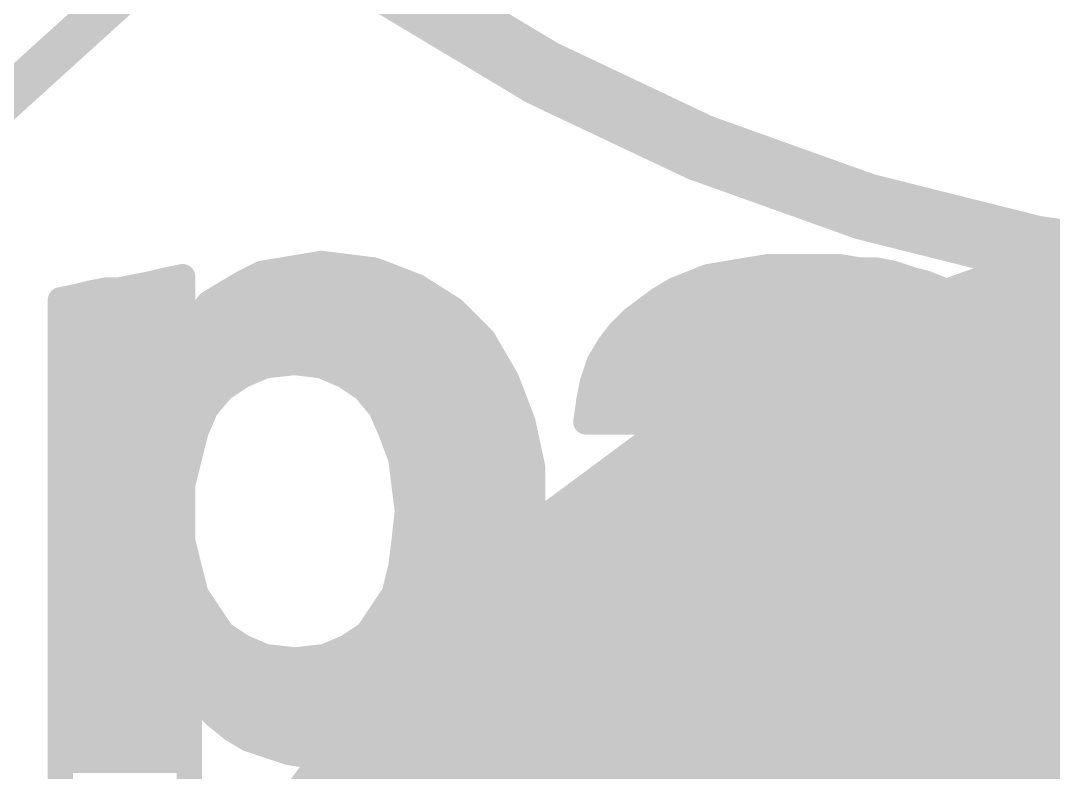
# Model space of a CAD drawing. Extents: x -31.8 to 54.9, y -9.4 to 30.
# Drawn here: x 8.581 to 11.706, y 22.215 to 24.49 of the extents above; entities that cross this region are included whole.
import ezdxf

# ---------------------------------------------------------------- set-up
doc = ezdxf.new("R2010")
doc.units = 0
for name, color, linetype in [('16', 132, 'CONTINUOUS'), ('21', 253, 'CONTINUOUS'), ('22', 253, 'CONTINUOUS'), ('40', 132, 'CONTINUOUS'), ('52', 253, 'CONTINUOUS')]:
    doc.layers.add(name, color=color, linetype=linetype)

# ---------------------------------------------------------------- blocks, each defined once
blk = doc.blocks.new('PIE')
at = {"const_width": 0.5}
blk.add_lwpolyline([(0, -0.25, 1), (0, 0.25, 1), (0, -0.25)], format="xyb", dxfattribs=at)

msp = doc.modelspace()

# ---------------------------------------------------------------- linework, layer by layer
at = {"layer": '21', "const_width": 0.0762}
for points in [[(9.311, 23.725), (9.491, 23.755)], [(9.491, 23.755), (9.651, 23.735)], [(9.021, 23.705), (9.071, 23.715)], [(9.071, 23.715), (9.071, 23.535)], [(9.251, 23.695), (9.311, 23.725)], [(9.651, 23.735), (9.781, 23.685)], [(10.561, 23.675), (10.661, 23.715)], [(10.661, 23.715), (10.841, 23.745)], [(10.841, 23.745), (11.061, 23.745)], [(11.061, 23.745), (11.121, 23.735)], [(11.121, 23.735), (11.171, 23.735)], [(11.171, 23.735), (11.221, 23.725)], [(11.221, 23.725), (11.281, 23.705)], [(8.881, 23.675), (8.981, 23.695)], [(8.981, 23.695), (9.021, 23.705)], [(8.9938, 23.6982), (9.071, 23.6982)], [(9.151, 23.635), (9.251, 23.695)], [(9.2574, 23.6982), (9.7467, 23.6982)], [(9.781, 23.685), (9.891, 23.615)], [(10.619, 23.6982), (11.3082, 23.6982)], [(11.281, 23.705), (11.321, 23.695)], [(11.321, 23.695), (11.371, 23.675)], [(8.701, 23.645), (8.751, 23.655)], [(8.751, 23.655), (8.791, 23.665)], [(8.791, 23.665), (8.841, 23.675)], [(8.841, 23.675), (8.881, 23.675)], [(10.511, 23.645), (10.561, 23.675)], [(11.371, 23.675), (11.411, 23.655)], [(11.411, 23.655), (11.451, 23.625)], [(8.701, 21.805), (8.701, 23.645)], [(8.701, 23.622), (9.071, 23.622)], [(9.071, 23.535), (9.151, 23.635)], [(9.1406, 23.622), (9.88, 23.622)], [(10.431, 23.585), (10.511, 23.645)], [(10.4803, 23.622), (11.454, 23.622)], [(11.451, 23.625), (11.521, 23.555)], [(9.891, 23.615), (9.981, 23.525)], [(10.391, 23.545), (10.431, 23.585)], [(8.701, 23.5458), (9.071, 23.5458)], [(9.0796, 23.5458), (9.9602, 23.5458)], [(10.361, 23.505), (10.391, 23.545)], [(10.3918, 23.5458), (11.5247, 23.5458)], [(11.521, 23.555), (11.541, 23.505)], [(9.981, 23.525), (10.051, 23.405)], [(10.331, 23.455), (10.361, 23.505)], [(11.541, 23.505), (11.561, 23.465)], [(8.701, 23.4696), (10.0133, 23.4696)], [(10.3398, 23.4696), (10.8002, 23.4696)], [(10.811, 23.475), (10.771, 23.455)], [(10.831, 23.475), (10.811, 23.475)], [(10.861, 23.485), (10.831, 23.475)], [(10.911, 23.485), (10.861, 23.485)], [(10.941, 23.495), (10.911, 23.485)], [(10.961, 23.485), (10.941, 23.495)], [(11.031, 23.485), (10.961, 23.485)], [(11.051, 23.475), (11.031, 23.485)], [(11.071, 23.475), (11.051, 23.475)], [(11.131, 23.445), (11.071, 23.475)], [(11.0818, 23.4696), (11.5587, 23.4696)], [(11.561, 23.465), (11.581, 23.345)], [(9.321, 23.445), (9.251, 23.415)], [(9.411, 23.455), (9.321, 23.445)], [(9.491, 23.445), (9.411, 23.455)], [(9.561, 23.415), (9.491, 23.445)], [(10.311, 23.395), (10.331, 23.455)], [(10.771, 23.455), (10.711, 23.395)], [(11.161, 23.415), (11.131, 23.445)], [(9.251, 23.415), (9.191, 23.375)], [(9.621, 23.375), (9.561, 23.415)], [(10.051, 23.405), (10.101, 23.275)], [(11.181, 23.375), (11.161, 23.415)], [(8.701, 23.3934), (9.2186, 23.3934)], [(9.191, 23.375), (9.141, 23.315)], [(9.5934, 23.3934), (10.0555, 23.3934)], [(9.671, 23.315), (9.621, 23.375)], [(10.301, 23.345), (10.311, 23.395)], [(10.3107, 23.3934), (10.7102, 23.3934)], [(10.711, 23.395), (10.691, 23.355)], [(11.1718, 23.3934), (11.5729, 23.3934)], [(11.181, 23.355), (11.181, 23.375)], [(10.291, 23.275), (10.301, 23.345)], [(10.691, 23.355), (10.691, 23.325)], [(11.191, 23.325), (11.181, 23.355)], [(11.581, 23.345), (11.581, 22.445)], [(8.701, 23.3172), (9.1428, 23.3172)], [(9.141, 23.315), (9.111, 23.245)], [(9.6692, 23.3172), (10.0848, 23.3172)], [(9.701, 23.245), (9.671, 23.315)], [(10.297, 23.3172), (10.6871, 23.3172)], [(10.691, 23.325), (10.681, 23.305)], [(11.191, 23.295), (11.191, 23.325)], [(11.191, 23.3172), (11.581, 23.3172)], [(10.681, 23.305), (10.681, 23.275)], [(11.181, 23.245), (11.191, 23.295)], [(10.101, 23.275), (10.131, 23.135)], [(10.681, 23.275), (10.291, 23.275)], [(8.701, 23.241), (9.11, 23.241)], [(9.111, 23.245), (9.071, 23.085)], [(9.731, 23.165), (9.701, 23.245)], [(9.7025, 23.241), (10.1083, 23.241)], [(11.151, 23.205), (11.181, 23.245)], [(11.178, 23.241), (11.581, 23.241)], [(11.111, 23.175), (11.151, 23.205)], [(8.701, 23.1648), (9.091, 23.1648)], [(9.751, 23.005), (9.731, 23.165)], [(9.731, 23.1648), (10.1246, 23.1648)], [(10.981, 23.145), (11.051, 23.155)], [(11.051, 23.155), (11.111, 23.175)], [(11.0804, 23.1648), (11.581, 23.1648)], [(10.131, 23.135), (10.131, 22.995)], [(10.721, 23.105), (10.811, 23.125)], [(10.811, 23.125), (10.901, 23.135)], [(10.901, 23.135), (10.981, 23.145)], [(10.981, 23.145), (11.021, 22.935)], [(11.021, 22.935), (10.981, 23.145)], [(10.551, 23.075), (10.641, 23.095)], [(10.641, 23.095), (10.721, 23.105)], [(10.801, 22.895), (10.721, 23.105)], [(10.721, 23.105), (10.801, 22.895)], [(8.701, 23.0886), (9.0719, 23.0886)], [(9.071, 23.085), (9.071, 22.915)], [(9.7406, 23.0886), (10.131, 23.0886)], [(10.471, 23.045), (10.551, 23.075)], [(10.6122, 23.0886), (10.7272, 23.0886)], [(10.7272, 23.0886), (10.9917, 23.0886)], [(10.9917, 23.0886), (11.581, 23.0886)], [(10.401, 23.005), (10.471, 23.045)], [(8.701, 23.0124), (9.071, 23.0124)], [(9.741, 22.915), (9.751, 23.005)], [(9.7501, 23.0124), (10.131, 23.0124)], [(9.751, 23.005), (10.131, 22.995)], [(10.131, 22.995), (9.751, 23.005)], [(10.341, 22.945), (10.401, 23.005)], [(10.4139, 23.0124), (10.7563, 23.0124)], [(10.7563, 23.0124), (11.0063, 23.0124)], [(11.0063, 23.0124), (11.581, 23.0124)], [(10.131, 22.995), (10.121, 22.855)], [(11.141, 22.965), (11.131, 22.955)], [(11.161, 22.975), (11.141, 22.965)], [(11.171, 22.985), (11.161, 22.975)], [(11.191, 22.995), (11.171, 22.985)], [(11.191, 22.805), (11.191, 22.995)], [(8.701, 22.9362), (9.071, 22.9362)], [(9.7434, 22.9362), (10.1268, 22.9362)], [(10.291, 22.875), (10.341, 22.945)], [(10.3347, 22.9362), (10.7853, 22.9362)], [(10.7853, 22.9362), (11.0208, 22.9362)], [(11.021, 22.935), (11.001, 22.925)], [(11.0208, 22.9362), (11.0734, 22.9362)], [(11.071, 22.935), (11.021, 22.935)], [(11.111, 22.955), (11.071, 22.935)], [(11.131, 22.955), (11.111, 22.955)], [(11.191, 22.9362), (11.581, 22.9362)], [(9.071, 22.915), (9.111, 22.755)], [(9.731, 22.835), (9.741, 22.915)], [(10.841, 22.905), (10.821, 22.895)], [(10.861, 22.905), (10.841, 22.905)], [(10.891, 22.915), (10.861, 22.905)], [(10.931, 22.915), (10.891, 22.915)], [(10.961, 22.925), (10.931, 22.915)], [(11.001, 22.925), (10.961, 22.925)], [(10.261, 22.785), (10.291, 22.875)], [(10.801, 22.895), (10.701, 22.845)], [(10.821, 22.895), (10.801, 22.895)], [(8.701, 22.86), (9.0847, 22.86)], [(9.7341, 22.86), (10.1214, 22.86)], [(10.121, 22.855), (10.101, 22.715)], [(10.286, 22.86), (10.731, 22.86)], [(10.701, 22.845), (10.661, 22.805)], [(11.191, 22.86), (11.581, 22.86)], [(9.711, 22.755), (9.731, 22.835)], [(8.701, 22.7838), (9.1038, 22.7838)], [(9.7182, 22.7838), (10.1108, 22.7838)], [(10.251, 22.675), (10.261, 22.785)], [(10.2609, 22.7838), (10.6504, 22.7838)], [(10.661, 22.805), (10.641, 22.765)], [(11.181, 22.785), (11.191, 22.805)], [(11.181, 22.755), (11.181, 22.785)], [(11.181, 22.7838), (11.581, 22.7838)], [(9.111, 22.755), (9.191, 22.635)], [(9.631, 22.635), (9.711, 22.755)], [(10.051, 22.595), (9.711, 22.755)], [(9.711, 22.755), (10.051, 22.595)], [(10.641, 22.765), (10.641, 22.725)], [(11.171, 22.735), (11.181, 22.755)], [(10.101, 22.715), (10.051, 22.595)], [(10.641, 22.725), (10.631, 22.695)], [(11.171, 22.705), (11.171, 22.735)], [(8.701, 22.7076), (9.1426, 22.7076)], [(9.6794, 22.7076), (9.8117, 22.7076)], [(9.8117, 22.7076), (10.0979, 22.7076)], [(10.254, 22.7076), (10.6352, 22.7076)], [(10.631, 22.695), (10.641, 22.675)], [(11.161, 22.675), (11.171, 22.705)], [(11.171, 22.7076), (11.581, 22.7076)], [(10.251, 22.625), (10.251, 22.675)], [(10.641, 22.675), (10.641, 22.655)], [(10.641, 22.655), (10.651, 22.625)], [(11.131, 22.625), (11.141, 22.655)], [(11.141, 22.655), (11.161, 22.675)], [(8.701, 22.6314), (9.1964, 22.6314)], [(9.191, 22.635), (9.251, 22.595)], [(9.571, 22.595), (9.631, 22.635)], [(9.6256, 22.6314), (9.9737, 22.6314)], [(9.9737, 22.6314), (10.0662, 22.6314)], [(10.251, 22.6314), (10.6489, 22.6314)], [(10.261, 22.575), (10.251, 22.625)], [(10.651, 22.625), (10.651, 22.615)], [(11.081, 22.575), (11.131, 22.625)], [(11.1331, 22.6314), (11.581, 22.6314)], [(9.251, 22.595), (9.321, 22.565)], [(9.501, 22.565), (9.571, 22.595)], [(10.051, 22.595), (9.981, 22.485)], [(10.651, 22.615), (10.661, 22.595)], [(10.661, 22.595), (10.691, 22.565)], [(9.321, 22.565), (9.411, 22.555)], [(9.411, 22.555), (9.501, 22.565)], [(10.281, 22.495), (10.261, 22.575)], [(10.691, 22.565), (10.711, 22.555)], [(11.051, 22.555), (11.081, 22.575)], [(8.701, 22.5552), (9.4092, 22.5552)], [(9.4128, 22.5552), (10.0257, 22.5552)], [(10.266, 22.5552), (10.7106, 22.5552)], [(10.711, 22.555), (10.721, 22.545)], [(10.721, 22.545), (10.741, 22.535)], [(10.741, 22.535), (10.761, 22.535)], [(10.761, 22.535), (10.781, 22.525)], [(10.931, 22.525), (11.051, 22.555)], [(11.0513, 22.5552), (11.581, 22.5552)], [(10.781, 22.525), (10.931, 22.525)], [(8.701, 22.479), (9.975, 22.479)], [(9.131, 22.425), (9.091, 22.475)], [(9.091, 22.475), (9.091, 21.455)], [(9.981, 22.485), (9.891, 22.395)], [(10.301, 22.455), (10.281, 22.495)], [(10.289, 22.479), (11.581, 22.479)], [(10.331, 22.415), (10.301, 22.455)], [(11.201, 22.435), (11.181, 22.415)], [(11.201, 22.415), (11.201, 22.435)], [(11.581, 22.445), (11.591, 22.425)], [(8.701, 22.4028), (9.091, 22.4028)], [(9.171, 22.385), (9.131, 22.425)], [(9.1532, 22.4028), (9.8988, 22.4028)], [(10.391, 22.355), (10.331, 22.415)], [(10.3432, 22.4028), (11.1729, 22.4028)], [(11.181, 22.415), (11.161, 22.385)], [(11.211, 22.405), (11.201, 22.415)], [(11.211, 22.345), (11.211, 22.405)], [(11.211, 22.4028), (11.591, 22.4028)], [(11.591, 22.425), (11.591, 22.385)], [(9.221, 22.345), (9.171, 22.385)], [(9.891, 22.395), (9.791, 22.325)], [(11.161, 22.385), (11.131, 22.365)], [(11.591, 22.385), (11.601, 22.365)], [(9.271, 22.315), (9.221, 22.345)], [(10.421, 22.335), (10.391, 22.355)], [(11.101, 22.355), (11.071, 22.335)], [(11.131, 22.365), (11.101, 22.355)], [(11.221, 22.335), (11.211, 22.345)], [(11.601, 22.365), (11.601, 22.355)], [(11.601, 22.355), (11.611, 22.335)], [(8.701, 22.3266), (9.091, 22.3266)], [(9.2517, 22.3266), (9.7933, 22.3266)], [(9.391, 22.275), (9.271, 22.315)], [(9.791, 22.325), (9.661, 22.275)], [(10.501, 22.295), (10.421, 22.335)], [(10.4378, 22.3266), (11.0542, 22.3266)], [(11.051, 22.325), (11.021, 22.305)], [(11.071, 22.335), (11.051, 22.325)], [(11.221, 22.325), (11.221, 22.335)], [(11.221, 22.3266), (11.611, 22.3266)], [(11.231, 22.315), (11.221, 22.325)], [(11.231, 22.295), (11.231, 22.315)], [(11.611, 22.335), (11.611, 22.325)], [(11.611, 22.325), (11.621, 22.305)], [(10.541, 22.285), (10.501, 22.295)], [(10.581, 22.265), (10.541, 22.285)], [(10.951, 22.285), (10.921, 22.275)], [(10.991, 22.295), (10.951, 22.285)], [(11.021, 22.305), (10.991, 22.295)], [(11.621, 22.295), (11.231, 22.295)], [(11.621, 22.305), (11.621, 22.295)], [(8.701, 22.2504), (9.091, 22.2504)], [(9.451, 22.265), (9.391, 22.275)], [(9.511, 22.265), (9.451, 22.265)], [(9.661, 22.275), (9.511, 22.265)], [(10.631, 22.265), (10.581, 22.265)], [(10.681, 22.255), (10.631, 22.265)], [(10.761, 22.255), (10.681, 22.255)], [(10.791, 22.265), (10.761, 22.255)], [(10.861, 22.265), (10.791, 22.265)], [(10.891, 22.275), (10.861, 22.265)], [(10.921, 22.275), (10.891, 22.275)]]:
    msp.add_lwpolyline(points, dxfattribs=at)
at = {"layer": '21', "const_width": 0.0381}
for points in [[(9.4934, 23.7739, 1), (9.4886, 23.7361)], [(9.4941, 23.7362, 1), (9.4879, 23.7738)], [(9.09, 23.715, 1), (9.0519, 23.715)], [(9.0747, 23.6963, 1), (9.0673, 23.7337)], [(9.3079, 23.7438, 1), (9.3141, 23.7062)], [(9.3195, 23.708, 1), (9.3025, 23.742)], [(9.6578, 23.7528, 1), (9.6442, 23.7172)], [(9.6486, 23.7161, 1), (9.6534, 23.7539)], [(10.6579, 23.7338, 1), (10.6641, 23.6962)], [(10.6681, 23.6973, 1), (10.6539, 23.7327)], [(10.841, 23.7641, 1), (10.841, 23.726)], [(10.8441, 23.7262, 1), (10.8379, 23.7638)], [(11.0641, 23.7638, 1), (11.0579, 23.7262)], [(11.061, 23.726, 1), (11.061, 23.7641)], [(11.121, 23.754, 1), (11.121, 23.7159)], [(11.1179, 23.7162, 1), (11.1241, 23.7538)], [(11.1747, 23.7537, 1), (11.1673, 23.7163)], [(11.171, 23.7159, 1), (11.171, 23.754)], [(11.227, 23.7431, 1), (11.215, 23.7069)], [(11.2173, 23.7063, 1), (11.2247, 23.7437)], [(8.9764, 23.7135, 1), (8.9856, 23.6765)], [(8.9938, 23.7172, 1), (8.9938, 23.6791)], [(8.9847, 23.6763, 1), (8.9773, 23.7137)], [(9.0173, 23.7237, 1), (9.0247, 23.6863)], [(9.0256, 23.6865, 1), (9.0164, 23.7235)], [(9.071, 23.6791, 1), (9.071, 23.7172)], [(9.2425, 23.712, 1), (9.2595, 23.678)], [(9.2574, 23.7172, 1), (9.2574, 23.6791)], [(9.2608, 23.6787, 1), (9.2412, 23.7113)], [(9.7467, 23.6791, 1), (9.7467, 23.7172)], [(9.7912, 23.7011, 1), (9.7708, 23.6689)], [(9.7742, 23.6672, 1), (9.7878, 23.7028)], [(10.619, 23.7172, 1), (10.619, 23.6791)], [(11.2856, 23.7235, 1), (11.2764, 23.6865)], [(11.275, 23.6869, 1), (11.287, 23.7231)], [(11.3281, 23.7127, 1), (11.3139, 23.6773)], [(11.3082, 23.6791, 1), (11.3082, 23.7172)], [(11.3164, 23.6765, 1), (11.3256, 23.7135)], [(8.7464, 23.6735, 1), (8.7556, 23.6365)], [(8.7547, 23.6363, 1), (8.7473, 23.6737)], [(8.7873, 23.6837, 1), (8.7947, 23.6463)], [(8.7956, 23.6465, 1), (8.7864, 23.6835)], [(8.841, 23.6941, 1), (8.841, 23.656)], [(8.8447, 23.6563, 1), (8.8373, 23.6937)], [(8.8773, 23.6937, 1), (8.8847, 23.6563)], [(8.881, 23.656, 1), (8.881, 23.6941)], [(10.5539, 23.6927, 1), (10.5681, 23.6573)], [(10.5708, 23.6587, 1), (10.5512, 23.6913)], [(11.3795, 23.692, 1), (11.3625, 23.658)], [(11.3639, 23.6573, 1), (11.3781, 23.6927)], [(11.4224, 23.6702, 1), (11.3996, 23.6398)], [(11.4025, 23.638, 1), (11.4195, 23.672)], [(8.6973, 23.6637, 1), (8.7047, 23.6263)], [(8.701, 23.641, 1), (8.701, 23.6029)], [(8.7201, 23.645, 1), (8.682, 23.645)], [(9.071, 23.6029, 1), (9.071, 23.641)], [(9.1406, 23.641, 1), (9.1406, 23.6029)], [(9.1412, 23.6513, 1), (9.1608, 23.6187)], [(9.1659, 23.6231, 1), (9.1361, 23.6469)], [(9.88, 23.6029, 1), (9.88, 23.641)], [(10.4803, 23.641, 1), (10.4803, 23.6029)], [(10.5012, 23.6613, 1), (10.5208, 23.6287)], [(10.5224, 23.6298, 1), (10.4996, 23.6602)], [(11.4645, 23.6385, 1), (11.4375, 23.6115)], [(11.4396, 23.6098, 1), (11.4624, 23.6402)], [(11.454, 23.6029, 1), (11.454, 23.641)], [(9.9045, 23.6285, 1), (9.8775, 23.6015)], [(9.8808, 23.5989, 1), (9.9012, 23.6311)], [(10.4196, 23.6002, 1), (10.4424, 23.5698)], [(10.4445, 23.5715, 1), (10.4175, 23.5985)], [(8.701, 23.5648, 1), (8.701, 23.5267)], [(9.0561, 23.5469, 1), (9.0859, 23.5231)], [(9.0796, 23.5648, 1), (9.0796, 23.5267)], [(9.071, 23.5267, 1), (9.071, 23.5648)], [(9.9602, 23.5267, 1), (9.9602, 23.5648)], [(10.3775, 23.5585, 1), (10.4045, 23.5315)], [(10.3918, 23.5648, 1), (10.3918, 23.5267)], [(10.4062, 23.5336, 1), (10.3758, 23.5564)], [(11.5387, 23.5621, 1), (11.5033, 23.5479)], [(11.5075, 23.5415, 1), (11.5345, 23.5685)], [(11.5247, 23.5267, 1), (11.5247, 23.5648)], [(9.0519, 23.535, 1), (9.09, 23.535)], [(9.9975, 23.5346, 1), (9.9645, 23.5154)], [(9.9675, 23.5115, 1), (9.9945, 23.5385)], [(10.3458, 23.5164, 1), (10.3762, 23.4936)], [(10.3773, 23.4952, 1), (10.3447, 23.5148)], [(11.558, 23.5135, 1), (11.524, 23.4965)], [(8.701, 23.4886, 1), (8.701, 23.4505)], [(10.0133, 23.4505, 1), (10.0133, 23.4886)], [(10.3398, 23.4886, 1), (10.3398, 23.4505)], [(10.811, 23.4941, 1), (10.811, 23.456)], [(10.8002, 23.4505, 1), (10.8002, 23.4886)], [(10.8195, 23.458, 1), (10.8025, 23.492)], [(10.825, 23.4931, 1), (10.837, 23.4569)], [(10.831, 23.456, 1), (10.831, 23.4941)], [(10.861, 23.504, 1), (10.861, 23.4659)], [(10.867, 23.4669, 1), (10.855, 23.5031)], [(10.905, 23.5031, 1), (10.917, 23.4669)], [(10.911, 23.4659, 1), (10.911, 23.504)], [(10.9495, 23.512, 1), (10.9325, 23.478)], [(10.947, 23.4769, 1), (10.935, 23.5131)], [(10.961, 23.504, 1), (10.961, 23.4659)], [(10.9525, 23.468, 1), (10.9695, 23.502)], [(11.0395, 23.502, 1), (11.0225, 23.468)], [(11.031, 23.4659, 1), (11.031, 23.504)], [(11.051, 23.4941, 1), (11.051, 23.456)], [(11.0425, 23.458, 1), (11.0595, 23.492)], [(11.0795, 23.492, 1), (11.0625, 23.458)], [(11.0818, 23.4886, 1), (11.0818, 23.4505)], [(11.071, 23.456, 1), (11.071, 23.4941)], [(11.5233, 23.4979, 1), (11.5587, 23.5121)], [(11.5798, 23.4681, 1), (11.5422, 23.4619)], [(11.5587, 23.4505, 1), (11.5587, 23.4886)], [(9.3189, 23.4639, 1), (9.3231, 23.4261)], [(9.3285, 23.4275, 1), (9.3135, 23.4625)], [(9.4134, 23.4739, 1), (9.4086, 23.4361)], [(9.4131, 23.4361, 1), (9.4089, 23.4739)], [(9.4985, 23.4625, 1), (9.4835, 23.4275)], [(9.4886, 23.4261, 1), (9.4934, 23.4639)], [(10.3147, 23.4648, 1), (10.3473, 23.4452)], [(10.3491, 23.449, 1), (10.3129, 23.461)], [(10.7625, 23.472, 1), (10.7795, 23.438)], [(10.7845, 23.4415, 1), (10.7575, 23.4685)], [(11.1445, 23.4585, 1), (11.1175, 23.4315)], [(11.1225, 23.428, 1), (11.1395, 23.462)], [(11.544, 23.4565, 1), (11.578, 23.4735)], [(9.2435, 23.4325, 1), (9.2585, 23.3975)], [(9.2616, 23.3991, 1), (9.2404, 23.4309)], [(9.5716, 23.4309, 1), (9.5504, 23.3991)], [(9.5535, 23.3975, 1), (9.5685, 23.4325)], [(10.0688, 23.4118, 1), (10.0332, 23.3982)], [(11.178, 23.4235, 1), (11.144, 23.4065)], [(11.1475, 23.4015, 1), (11.1745, 23.4285)], [(8.701, 23.4124, 1), (8.701, 23.3743)], [(9.1804, 23.3909, 1), (9.2016, 23.3591)], [(9.2056, 23.3628, 1), (9.1764, 23.3872)], [(9.2186, 23.3743, 1), (9.2186, 23.4124)], [(9.5934, 23.4124, 1), (9.5934, 23.3743)], [(9.6356, 23.3872, 1), (9.6064, 23.3628)], [(9.6104, 23.3591, 1), (9.6316, 23.3909)], [(10.0345, 23.3954, 1), (10.0675, 23.4146)], [(10.0555, 23.3743, 1), (10.0555, 23.4124)], [(10.3107, 23.4124, 1), (10.3107, 23.3743)], [(10.2929, 23.401, 1), (10.3291, 23.389)], [(10.3297, 23.3913, 1), (10.2923, 23.3987)], [(10.6975, 23.4085, 1), (10.7245, 23.3815)], [(10.728, 23.3865, 1), (10.694, 23.4035)], [(10.7102, 23.3743, 1), (10.7102, 23.4124)], [(11.1718, 23.4124, 1), (11.1718, 23.3743)], [(11.2001, 23.375, 1), (11.162, 23.375)], [(11.5729, 23.3743, 1), (11.5729, 23.4124)], [(10.3199, 23.3423, 1), (10.2821, 23.3477)], [(10.674, 23.3635, 1), (10.708, 23.3465)], [(10.7101, 23.355, 1), (10.672, 23.355)], [(11.1991, 23.361, 1), (11.1629, 23.349)], [(11.164, 23.3665, 1), (11.198, 23.3835)], [(11.6001, 23.345, 1), (11.562, 23.345)], [(8.701, 23.3362, 1), (8.701, 23.2981)], [(9.1264, 23.3272, 1), (9.1556, 23.3028)], [(9.1585, 23.3075, 1), (9.1235, 23.3225)], [(9.1428, 23.2981, 1), (9.1428, 23.3362)], [(9.6692, 23.3362, 1), (9.6692, 23.2981)], [(9.6885, 23.3225, 1), (9.6535, 23.3075)], [(9.6564, 23.3028, 1), (9.6856, 23.3272)], [(10.0848, 23.2981, 1), (10.0848, 23.3362)], [(10.297, 23.3362, 1), (10.297, 23.2981)], [(10.2823, 23.3487, 1), (10.3197, 23.3413)], [(10.708, 23.3165, 1), (10.674, 23.3335)], [(10.6871, 23.2981, 1), (10.6871, 23.3362)], [(11.162, 23.355, 1), (11.2001, 23.355)], [(11.191, 23.3362, 1), (11.191, 23.2981)], [(11.2101, 23.325, 1), (11.172, 23.325)], [(11.1729, 23.319, 1), (11.2091, 23.331)], [(11.5622, 23.3419, 1), (11.5998, 23.3481)], [(11.581, 23.2981, 1), (11.581, 23.3362)], [(10.664, 23.3135, 1), (10.698, 23.2965)], [(10.7001, 23.305, 1), (10.662, 23.305)], [(10.672, 23.325, 1), (10.7101, 23.325)], [(11.2097, 23.2913, 1), (11.1723, 23.2987)], [(10.1196, 23.279, 1), (10.0824, 23.271)], [(10.0832, 23.2682, 1), (10.1188, 23.2818)], [(10.291, 23.2941, 1), (10.291, 23.256)], [(10.2721, 23.2777, 1), (10.3099, 23.2723)], [(10.662, 23.275, 1), (10.7001, 23.275)], [(10.681, 23.256, 1), (10.681, 23.2941)], [(11.172, 23.295, 1), (11.2101, 23.295)], [(8.701, 23.26, 1), (8.701, 23.2219)], [(9.0935, 23.2525, 1), (9.1285, 23.2375)], [(9.1295, 23.2404, 1), (9.0925, 23.2496)], [(9.11, 23.2219, 1), (9.11, 23.26)], [(9.7188, 23.2517, 1), (9.6832, 23.2383)], [(9.7025, 23.26, 1), (9.7025, 23.2219)], [(9.6835, 23.2375, 1), (9.7185, 23.2525)], [(10.1083, 23.2219, 1), (10.1083, 23.26)], [(11.178, 23.26, 1), (11.178, 23.2219)], [(11.1623, 23.2487, 1), (11.1997, 23.2413)], [(11.1962, 23.2336, 1), (11.1658, 23.2564)], [(11.581, 23.2219, 1), (11.581, 23.26)], [(11.1358, 23.2164, 1), (11.1662, 23.1936)], [(11.1624, 23.1898, 1), (11.1396, 23.2202)], [(8.701, 23.1838, 1), (8.701, 23.1457)], [(9.091, 23.1457, 1), (9.091, 23.1838)], [(9.7499, 23.1674, 1), (9.7121, 23.1626)], [(9.731, 23.1838, 1), (9.731, 23.1457)], [(9.7132, 23.1583, 1), (9.7488, 23.1717)], [(10.1246, 23.1457, 1), (10.1246, 23.1838)], [(11.045, 23.1731, 1), (11.057, 23.1369)], [(11.0537, 23.1361, 1), (11.0483, 23.1739)], [(11.0804, 23.1838, 1), (11.0804, 23.1457)], [(11.0996, 23.1902, 1), (11.1224, 23.1598)], [(11.117, 23.1569, 1), (11.105, 23.1931)], [(11.581, 23.1457, 1), (11.581, 23.1838)], [(10.1501, 23.135, 1), (10.112, 23.135)], [(10.8089, 23.1439, 1), (10.8131, 23.1061)], [(10.8151, 23.1064, 1), (10.8069, 23.1436)], [(10.8986, 23.1539, 1), (10.9034, 23.1161)], [(10.9031, 23.1161, 1), (10.8989, 23.1539)], [(10.9997, 23.1486, 1), (10.9623, 23.1414)], [(10.9997, 23.1486, 1), (10.9623, 23.1414)], [(10.9783, 23.1639, 1), (10.9837, 23.1261)], [(10.9834, 23.1261, 1), (10.9786, 23.1639)], [(10.1124, 23.131, 1), (10.1496, 23.139)], [(10.6386, 23.1139, 1), (10.6434, 23.0761)], [(10.6451, 23.0764, 1), (10.6369, 23.1136)], [(10.7388, 23.1118, 1), (10.7032, 23.0982)], [(10.7388, 23.1118, 1), (10.7032, 23.0982)], [(10.7169, 23.1236, 1), (10.7251, 23.0864)], [(10.7234, 23.0861, 1), (10.7186, 23.1239)], [(8.701, 23.1076, 1), (8.701, 23.0695)], [(9.09, 23.085, 1), (9.0519, 23.085)], [(9.0525, 23.0896, 1), (9.0895, 23.0804)], [(9.0719, 23.0695, 1), (9.0719, 23.1076)], [(9.7406, 23.1076, 1), (9.7406, 23.0695)], [(10.131, 23.0695, 1), (10.131, 23.1076)], [(10.5469, 23.0936, 1), (10.5551, 23.0564)], [(10.5577, 23.0572, 1), (10.5443, 23.0928)], [(10.6122, 23.1076, 1), (10.6122, 23.0695)], [(10.7272, 23.1076, 1), (10.7272, 23.0695)], [(10.7272, 23.0695, 1), (10.7272, 23.1076)], [(10.9917, 23.1076, 1), (10.9917, 23.0695)], [(10.9917, 23.0695, 1), (10.9917, 23.1076)], [(11.581, 23.0695, 1), (11.581, 23.1076)], [(10.4643, 23.0628, 1), (10.4777, 23.0272)], [(10.4805, 23.0285, 1), (10.4615, 23.0615)], [(8.701, 23.0314, 1), (8.701, 22.9933)], [(9.071, 22.9933, 1), (9.071, 23.0314)], [(9.7501, 23.0314, 1), (9.7501, 22.9933)], [(9.7515, 23.024, 1), (9.7505, 22.986)], [(9.7515, 23.024, 1), (9.7505, 22.986)], [(9.7699, 23.0029, 1), (9.7321, 23.0071)], [(10.131, 22.9933, 1), (10.131, 23.0314)], [(10.3915, 23.0215, 1), (10.4105, 22.9885)], [(10.4145, 22.9915, 1), (10.3875, 23.0185)], [(10.4139, 23.0314, 1), (10.4139, 22.9933)], [(10.7563, 23.0314, 1), (10.7563, 22.9933)], [(10.7563, 22.9933, 1), (10.7563, 23.0314)], [(11.0063, 23.0314, 1), (11.0063, 22.9933)], [(11.0063, 22.9933, 1), (11.0063, 23.0314)], [(11.581, 22.9933, 1), (11.581, 23.0314)], [(9.7321, 23.0026, 1), (9.7699, 23.0074)], [(10.15, 22.9936, 1), (10.112, 22.9964)], [(10.112, 22.995, 1), (10.1501, 22.995)], [(10.1305, 22.976, 1), (10.1315, 23.014)], [(10.1305, 22.976, 1), (10.1315, 23.014)], [(11.1545, 22.9515, 1), (11.1275, 22.9785)], [(11.1475, 22.9885, 1), (11.1745, 22.9615)], [(11.1625, 23.002, 1), (11.1795, 22.968)], [(11.1695, 22.958, 1), (11.1525, 22.992)], [(11.1845, 22.9715, 1), (11.1575, 22.9985)], [(11.2101, 22.995, 1), (11.172, 22.995)], [(11.1995, 22.978, 1), (11.1825, 23.012)], [(8.701, 22.9552, 1), (8.701, 22.9171)], [(9.071, 22.9171, 1), (9.071, 22.9552)], [(9.7434, 22.9552, 1), (9.7434, 22.9171)], [(10.1268, 22.9171, 1), (10.1268, 22.9552)], [(10.3347, 22.9552, 1), (10.3347, 22.9171)], [(10.3275, 22.9585, 1), (10.3545, 22.9315)], [(10.3565, 22.9339, 1), (10.3255, 22.9561)], [(10.7853, 22.9552, 1), (10.7853, 22.9171)], [(10.7853, 22.9171, 1), (10.7853, 22.9552)], [(11.0208, 22.9552, 1), (11.0208, 22.9171)], [(11.021, 22.9541, 1), (11.021, 22.916)], [(11.0295, 22.918, 1), (11.0125, 22.952)], [(11.0208, 22.9171, 1), (11.0208, 22.9552)], [(11.0625, 22.952, 1), (11.0795, 22.918)], [(11.071, 22.916, 1), (11.071, 22.9541)], [(11.0734, 22.9171, 1), (11.0734, 22.9552)], [(11.111, 22.9741, 1), (11.111, 22.936)], [(11.1195, 22.938, 1), (11.1025, 22.972)], [(11.1175, 22.9685, 1), (11.1445, 22.9415)], [(11.1325, 22.982, 1), (11.1495, 22.948)], [(11.131, 22.936, 1), (11.131, 22.9741)], [(11.191, 22.9552, 1), (11.191, 22.9171)], [(11.581, 22.9171, 1), (11.581, 22.9552)], [(9.0895, 22.9196, 1), (9.0525, 22.9104)], [(9.7599, 22.9126, 1), (9.7221, 22.9174)], [(10.841, 22.9241, 1), (10.841, 22.886)], [(10.8495, 22.888, 1), (10.8325, 22.922)], [(10.855, 22.9231, 1), (10.867, 22.8869)], [(10.861, 22.886, 1), (10.861, 22.9241)], [(10.891, 22.9341, 1), (10.891, 22.896)], [(10.897, 22.8969, 1), (10.885, 22.9331)], [(10.925, 22.9331, 1), (10.937, 22.8969)], [(10.931, 22.896, 1), (10.931, 22.9341)], [(10.961, 22.9441, 1), (10.961, 22.906)], [(10.967, 22.9069, 1), (10.955, 22.9431)], [(10.9925, 22.942, 1), (11.0095, 22.908)], [(11.001, 22.906, 1), (11.001, 22.9441)], [(11.0023, 22.9314, 1), (11.0397, 22.9386)], [(11.0023, 22.9314, 1), (11.0397, 22.9386)], [(9.0519, 22.915, 1), (9.09, 22.915)], [(9.7221, 22.9171, 1), (9.7599, 22.9129)], [(10.3091, 22.869, 1), (10.2729, 22.881)], [(10.801, 22.914, 1), (10.801, 22.8759)], [(10.7832, 22.8882, 1), (10.8188, 22.9018)], [(10.7832, 22.8882, 1), (10.8188, 22.9018)], [(10.8095, 22.878, 1), (10.7925, 22.912)], [(10.8125, 22.912, 1), (10.8295, 22.878)], [(10.821, 22.8759, 1), (10.821, 22.914)], [(8.701, 22.879, 1), (8.701, 22.8409)], [(9.0847, 22.8409, 1), (9.0847, 22.879)], [(9.7341, 22.879, 1), (9.7341, 22.8409)], [(10.1399, 22.8523, 1), (10.1021, 22.8577)], [(10.1214, 22.8409, 1), (10.1214, 22.879)], [(10.286, 22.879, 1), (10.286, 22.8409)], [(10.2755, 22.8861, 1), (10.3065, 22.8639)], [(10.6925, 22.862, 1), (10.7095, 22.828)], [(10.7145, 22.8315, 1), (10.6875, 22.8585)], [(10.731, 22.8409, 1), (10.731, 22.879)], [(11.191, 22.879, 1), (11.191, 22.8409)], [(11.581, 22.8409, 1), (11.581, 22.879)], [(9.7121, 22.8374, 1), (9.7499, 22.8326)], [(9.7495, 22.8304, 1), (9.7125, 22.8396)], [(10.102, 22.8564, 1), (10.14, 22.8536)], [(8.701, 22.8028, 1), (8.701, 22.7647)], [(9.1038, 22.7647, 1), (9.1038, 22.8028)], [(9.7182, 22.8028, 1), (9.7182, 22.7647)], [(10.1108, 22.7647, 1), (10.1108, 22.8028)], [(10.2609, 22.8028, 1), (10.2609, 22.7647)], [(10.28, 22.7833, 1), (10.242, 22.7867)], [(10.6475, 22.8185, 1), (10.6745, 22.7915)], [(10.678, 22.7965, 1), (10.644, 22.8135)], [(10.6504, 22.7647, 1), (10.6504, 22.8028)], [(11.181, 22.8028, 1), (11.181, 22.7647)], [(11.2001, 22.785, 1), (11.162, 22.785)], [(11.172, 22.805, 1), (11.2101, 22.805)], [(11.208, 22.7965, 1), (11.174, 22.8135)], [(11.581, 22.7647, 1), (11.581, 22.8028)], [(9.1269, 22.7656, 1), (9.0951, 22.7444)], [(9.7191, 22.7722, 1), (9.7029, 22.7378)], [(9.7191, 22.7722, 1), (9.7029, 22.7378)], [(9.7269, 22.7444, 1), (9.6951, 22.7656)], [(10.2429, 22.791, 1), (10.2791, 22.779)], [(10.6601, 22.765, 1), (10.622, 22.765)], [(10.624, 22.7735, 1), (10.658, 22.7565)], [(11.164, 22.7935, 1), (11.198, 22.7765)], [(11.198, 22.7465, 1), (11.164, 22.7635)], [(9.0925, 22.7504, 1), (9.1295, 22.7596)], [(9.6925, 22.7596, 1), (9.7295, 22.7504)], [(10.1186, 22.7077, 1), (10.0834, 22.7223)], [(10.6591, 22.719, 1), (10.6229, 22.731)], [(11.1901, 22.735, 1), (11.152, 22.735)], [(11.154, 22.7435, 1), (11.188, 22.7265)], [(11.162, 22.755, 1), (11.2001, 22.755)], [(8.701, 22.7266, 1), (8.701, 22.6885)], [(9.1426, 22.6885, 1), (9.1426, 22.7266)], [(9.6794, 22.7266, 1), (9.6794, 22.6885)], [(9.8117, 22.7266, 1), (9.8117, 22.6885)], [(9.8117, 22.6885, 1), (9.8117, 22.7266)], [(10.0821, 22.7177, 1), (10.1199, 22.7123)], [(10.0979, 22.6885, 1), (10.0979, 22.7266)], [(10.254, 22.7266, 1), (10.254, 22.6885)], [(10.648, 22.7035, 1), (10.614, 22.6865)], [(10.622, 22.725, 1), (10.6601, 22.725)], [(10.6352, 22.6885, 1), (10.6352, 22.7266)], [(11.171, 22.7266, 1), (11.171, 22.6885)], [(11.152, 22.705, 1), (11.1901, 22.705)], [(11.1891, 22.699, 1), (11.1529, 22.711)], [(11.581, 22.6885, 1), (11.581, 22.7266)], [(10.2701, 22.675, 1), (10.232, 22.675)], [(10.232, 22.6767, 1), (10.27, 22.6733)], [(10.6129, 22.701, 1), (10.6491, 22.689)], [(10.6601, 22.675, 1), (10.622, 22.675)], [(10.6591, 22.661, 1), (10.6229, 22.649)], [(10.624, 22.6665, 1), (10.658, 22.6835)], [(11.1591, 22.649, 1), (11.1229, 22.661)], [(11.1429, 22.681, 1), (11.1791, 22.669)], [(11.1745, 22.6615, 1), (11.1475, 22.6885)], [(8.701, 22.6505, 1), (8.701, 22.6124)], [(9.2016, 22.6509, 1), (9.1804, 22.6191)], [(9.1751, 22.6244, 1), (9.2069, 22.6456)], [(9.1964, 22.6124, 1), (9.1964, 22.6505)], [(9.6256, 22.6505, 1), (9.6256, 22.6124)], [(9.6151, 22.6456, 1), (9.6469, 22.6244)], [(9.6416, 22.6191, 1), (9.6204, 22.6509)], [(9.9737, 22.6505, 1), (9.9737, 22.6124)], [(9.9737, 22.6124, 1), (9.9737, 22.6505)], [(10.0662, 22.6124, 1), (10.0662, 22.6505)], [(10.251, 22.6505, 1), (10.251, 22.6124)], [(10.2697, 22.6287, 1), (10.2323, 22.6213)], [(10.622, 22.655, 1), (10.6601, 22.655)], [(10.67, 22.625, 1), (10.6319, 22.625)], [(10.6489, 22.6124, 1), (10.6489, 22.6505)], [(11.1331, 22.6505, 1), (11.1331, 22.6124)], [(11.1445, 22.6115, 1), (11.1175, 22.6385)], [(11.1275, 22.6685, 1), (11.1545, 22.6415)], [(11.581, 22.6124, 1), (11.581, 22.6505)], [(9.2585, 22.6125, 1), (9.2435, 22.5775)], [(9.2404, 22.5791, 1), (9.2616, 22.6109)], [(9.5604, 22.6109, 1), (9.5816, 22.5791)], [(9.5785, 22.5775, 1), (9.5635, 22.6125)], [(10.0671, 22.5848, 1), (10.0349, 22.6052)], [(10.0429, 22.5778, 1), (10.0591, 22.6122)], [(10.0429, 22.5778, 1), (10.0591, 22.6122)], [(10.232, 22.625, 1), (10.2701, 22.625)], [(10.6319, 22.615, 1), (10.67, 22.615)], [(10.668, 22.6235, 1), (10.634, 22.6065)], [(10.6329, 22.619, 1), (10.6691, 22.631)], [(10.6745, 22.6085, 1), (10.6475, 22.5815)], [(11.1129, 22.631, 1), (11.1491, 22.619)], [(9.3231, 22.5839, 1), (9.3189, 22.5461)], [(9.3135, 22.5475, 1), (9.3285, 22.5825)], [(9.4935, 22.5825, 1), (9.5085, 22.5475)], [(9.5031, 22.5461, 1), (9.4989, 22.5839)], [(10.0334, 22.6023, 1), (10.0686, 22.5877)], [(10.2795, 22.5796, 1), (10.2425, 22.5704)], [(10.2423, 22.5713, 1), (10.2797, 22.5787)], [(10.644, 22.5865, 1), (10.678, 22.6035)], [(10.6995, 22.582, 1), (10.6825, 22.548)], [(10.6775, 22.5515, 1), (10.7045, 22.5785)], [(11.0675, 22.5885, 1), (11.0945, 22.5615)], [(11.0916, 22.5591, 1), (11.0704, 22.5909)], [(8.701, 22.5743, 1), (8.701, 22.5362)], [(9.4089, 22.5739, 1), (9.4131, 22.5361)], [(9.4128, 22.5743, 1), (9.4128, 22.5362)], [(9.4089, 22.5361, 1), (9.4131, 22.5739)], [(9.4092, 22.5362, 1), (9.4092, 22.5743)], [(10.0257, 22.5362, 1), (10.0257, 22.5743)], [(10.266, 22.5743, 1), (10.266, 22.5362)], [(10.7245, 22.5685, 1), (10.6975, 22.5415)], [(10.7295, 22.562, 1), (10.7125, 22.528)], [(10.7025, 22.538, 1), (10.7195, 22.572)], [(10.7075, 22.5315, 1), (10.7345, 22.5585)], [(10.7106, 22.5362, 1), (10.7106, 22.5743)], [(10.741, 22.5541, 1), (10.741, 22.516)], [(10.7325, 22.518, 1), (10.7495, 22.552)], [(10.7695, 22.552, 1), (10.7525, 22.518)], [(10.761, 22.516, 1), (10.761, 22.5541)], [(11.0404, 22.5709, 1), (11.0616, 22.5391)], [(11.0513, 22.5743, 1), (11.0513, 22.5362)], [(11.0556, 22.5365, 1), (11.0464, 22.5735)], [(11.581, 22.5362, 1), (11.581, 22.5743)], [(10.781, 22.5441, 1), (10.781, 22.506)], [(10.7725, 22.508, 1), (10.7895, 22.542)], [(10.9264, 22.5435, 1), (10.9356, 22.5065)], [(10.931, 22.506, 1), (10.931, 22.5441)], [(8.701, 22.4981, 1), (8.701, 22.46)], [(9.1059, 22.4869, 1), (9.0761, 22.4631)], [(9.1101, 22.475, 1), (9.072, 22.475)], [(9.9649, 22.4952, 1), (9.9971, 22.4748)], [(9.9945, 22.4715, 1), (9.9675, 22.4985)], [(9.975, 22.46, 1), (9.975, 22.4981)], [(10.298, 22.5035, 1), (10.264, 22.4865)], [(10.2625, 22.4904, 1), (10.2995, 22.4996)], [(10.289, 22.4981, 1), (10.289, 22.46)], [(11.581, 22.46, 1), (11.581, 22.4981)], [(10.3162, 22.4664, 1), (10.2858, 22.4436)], [(10.284, 22.4465, 1), (10.318, 22.4635)], [(11.2201, 22.435, 1), (11.182, 22.435)], [(11.2145, 22.4215, 1), (11.1875, 22.4485)], [(11.598, 22.4535, 1), (11.564, 22.4365)], [(8.701, 22.4219, 1), (8.701, 22.3838)], [(9.091, 22.3838, 1), (9.091, 22.4219)], [(9.1445, 22.4385, 1), (9.1175, 22.4115)], [(9.1161, 22.4131, 1), (9.1459, 22.4369)], [(9.1532, 22.4219, 1), (9.1532, 22.3838)], [(9.8988, 22.3838, 1), (9.8988, 22.4219)], [(10.3445, 22.4285, 1), (10.3175, 22.4015)], [(10.3158, 22.4036, 1), (10.3462, 22.4264)], [(10.3432, 22.4219, 1), (10.3432, 22.3838)], [(11.1675, 22.4285, 1), (11.1945, 22.4015)], [(11.1969, 22.4044, 1), (11.1651, 22.4256)], [(11.1729, 22.3838, 1), (11.1729, 22.4219)], [(11.2145, 22.4285, 1), (11.1875, 22.4015)], [(11.211, 22.4219, 1), (11.211, 22.3838)], [(11.2301, 22.405, 1), (11.192, 22.405)], [(11.562, 22.445, 1), (11.6001, 22.445)], [(11.6101, 22.425, 1), (11.572, 22.425)], [(11.574, 22.4165, 1), (11.608, 22.4335)], [(11.591, 22.3838, 1), (11.591, 22.4219)], [(9.1829, 22.3999, 1), (9.1591, 22.3701)], [(9.1575, 22.3715, 1), (9.1845, 22.3985)], [(9.8775, 22.4085, 1), (9.9045, 22.3815)], [(9.9019, 22.3794, 1), (9.8801, 22.4106)], [(11.1451, 22.3956, 1), (11.1769, 22.3744)], [(11.1716, 22.3691, 1), (11.1504, 22.4009)], [(11.182, 22.415, 1), (11.2201, 22.415)], [(11.1975, 22.3915, 1), (11.2245, 22.4185)], [(11.608, 22.3935, 1), (11.574, 22.3765)], [(9.2308, 22.3613, 1), (9.2112, 22.3287)], [(9.2091, 22.3301, 1), (9.2329, 22.3599)], [(10.4016, 22.3709, 1), (10.3804, 22.3391)], [(10.3775, 22.3415, 1), (10.4045, 22.3685)], [(11.095, 22.3731, 1), (11.107, 22.3369)], [(11.1116, 22.3391, 1), (11.0904, 22.3709)], [(11.1204, 22.3809, 1), (11.1416, 22.3491)], [(11.137, 22.3469, 1), (11.125, 22.3831)], [(11.2245, 22.3585, 1), (11.1975, 22.3315)], [(11.572, 22.385, 1), (11.6101, 22.385)], [(11.618, 22.3635, 1), (11.584, 22.3465)], [(11.6201, 22.365, 1), (11.582, 22.365)], [(11.584, 22.3565, 1), (11.618, 22.3735)], [(8.701, 22.3457, 1), (8.701, 22.3076)], [(9.091, 22.3076, 1), (9.091, 22.3457)], [(9.2517, 22.3457, 1), (9.2517, 22.3076)], [(9.277, 22.3331, 1), (9.265, 22.2969)], [(9.2612, 22.2987, 1), (9.2808, 22.3313)], [(9.7801, 22.3406, 1), (9.8019, 22.3094)], [(9.7978, 22.3072, 1), (9.7842, 22.3428)], [(9.7933, 22.3076, 1), (9.7933, 22.3457)], [(10.4295, 22.352, 1), (10.4125, 22.318)], [(10.4104, 22.3191, 1), (10.4316, 22.3509)], [(10.4378, 22.3457, 1), (10.4378, 22.3076)], [(11.0425, 22.342, 1), (11.0595, 22.308)], [(11.0616, 22.3091, 1), (11.0404, 22.3409)], [(11.0604, 22.3509, 1), (11.0816, 22.3191)], [(11.0542, 22.3076, 1), (11.0542, 22.3457)], [(11.0795, 22.318, 1), (11.0625, 22.352)], [(11.192, 22.345, 1), (11.2301, 22.345)], [(11.2401, 22.335, 1), (11.202, 22.335)], [(11.221, 22.3457, 1), (11.221, 22.3076)], [(11.2345, 22.3385, 1), (11.2075, 22.3115)], [(11.2075, 22.3215, 1), (11.2345, 22.3485)], [(11.25, 22.315, 1), (11.2119, 22.315)], [(11.2175, 22.3015, 1), (11.2445, 22.3285)], [(11.582, 22.355, 1), (11.6201, 22.355)], [(11.628, 22.3335, 1), (11.594, 22.3165)], [(11.6301, 22.335, 1), (11.592, 22.335)], [(11.594, 22.3265, 1), (11.628, 22.3435)], [(11.611, 22.3076, 1), (11.611, 22.3457)], [(10.5056, 22.3135, 1), (10.4964, 22.2765)], [(10.4925, 22.278, 1), (10.5095, 22.312)], [(10.5495, 22.302, 1), (10.5325, 22.268)], [(10.5364, 22.2665, 1), (10.5456, 22.3035)], [(10.9464, 22.3035, 1), (10.9556, 22.2665)], [(10.957, 22.2669, 1), (10.945, 22.3031)], [(10.985, 22.3131, 1), (10.997, 22.2769)], [(10.9956, 22.2765, 1), (10.9864, 22.3135)], [(11.0104, 22.3209, 1), (11.0316, 22.2891)], [(11.027, 22.2869, 1), (11.015, 22.3231)], [(11.202, 22.325, 1), (11.2401, 22.325)], [(11.231, 22.3141, 1), (11.231, 22.276)], [(11.592, 22.325, 1), (11.6301, 22.325)], [(11.6401, 22.305, 1), (11.602, 22.305)], [(11.604, 22.2965, 1), (11.638, 22.3135)], [(11.621, 22.276, 1), (11.621, 22.3141)], [(8.701, 22.2695, 1), (8.701, 22.2314)], [(9.091, 22.2314, 1), (9.091, 22.2695)], [(9.3941, 22.2938, 1), (9.3879, 22.2562)], [(9.385, 22.2569, 1), (9.397, 22.2931)], [(9.451, 22.2841, 1), (9.451, 22.246)], [(9.4479, 22.2462, 1), (9.4541, 22.2838)], [(9.5097, 22.284, 1), (9.5123, 22.246)], [(9.511, 22.246, 1), (9.511, 22.2841)], [(9.6542, 22.2928, 1), (9.6678, 22.2572)], [(9.6623, 22.256, 1), (9.6597, 22.294)], [(10.581, 22.2841, 1), (10.581, 22.246)], [(10.5725, 22.248, 1), (10.5895, 22.282)], [(10.6347, 22.2837, 1), (10.6273, 22.2463)], [(10.631, 22.246, 1), (10.631, 22.2841)], [(10.681, 22.2741, 1), (10.681, 22.236)], [(10.6773, 22.2363, 1), (10.6847, 22.2737)], [(10.755, 22.2731, 1), (10.767, 22.2369)], [(10.761, 22.236, 1), (10.761, 22.2741)], [(10.791, 22.2841, 1), (10.791, 22.246)], [(10.797, 22.2469, 1), (10.785, 22.2831)], [(10.855, 22.2831, 1), (10.867, 22.2469)], [(10.861, 22.246, 1), (10.861, 22.2841)], [(10.891, 22.2941, 1), (10.891, 22.256)], [(10.897, 22.2569, 1), (10.885, 22.2931)], [(10.915, 22.2931, 1), (10.927, 22.2569)], [(10.921, 22.256, 1), (10.921, 22.2941)], [(11.2119, 22.295, 1), (11.25, 22.295)], [(11.602, 22.295, 1), (11.6401, 22.295)]]:
    msp.add_lwpolyline(points, format="xyb", dxfattribs=at)
at = {"layer": '22', "const_width": 0.2032}
for points in [[(8.89, 25.273, 0.4142), (6.604, 24.257)], [(8.89, 25.273, 0.4142), (16.51, 25.273)]]:
    msp.add_lwpolyline(points, format="xyb", dxfattribs=at)
at = {"layer": '40', "const_width": 0.127}
msp.add_lwpolyline([(12.7, 13.939, 1), (12.7, 25.939, 1), (12.7, 13.939)], format="xyb", dxfattribs=at)
at = {"layer": '52', "const_width": 0.127}
msp.add_lwpolyline([(12.7, 13.939, 1), (12.7, 25.939, 1), (12.7, 13.939)], format="xyb", dxfattribs=at)

# ---------------------------------------------------------------- block references
at = {"layer": '16', "xscale": 8, "yscale": 8}
msp.add_blockref('PIE', (12.7, 19.939), dxfattribs=at)

doc.saveas('drawing.dxf')
